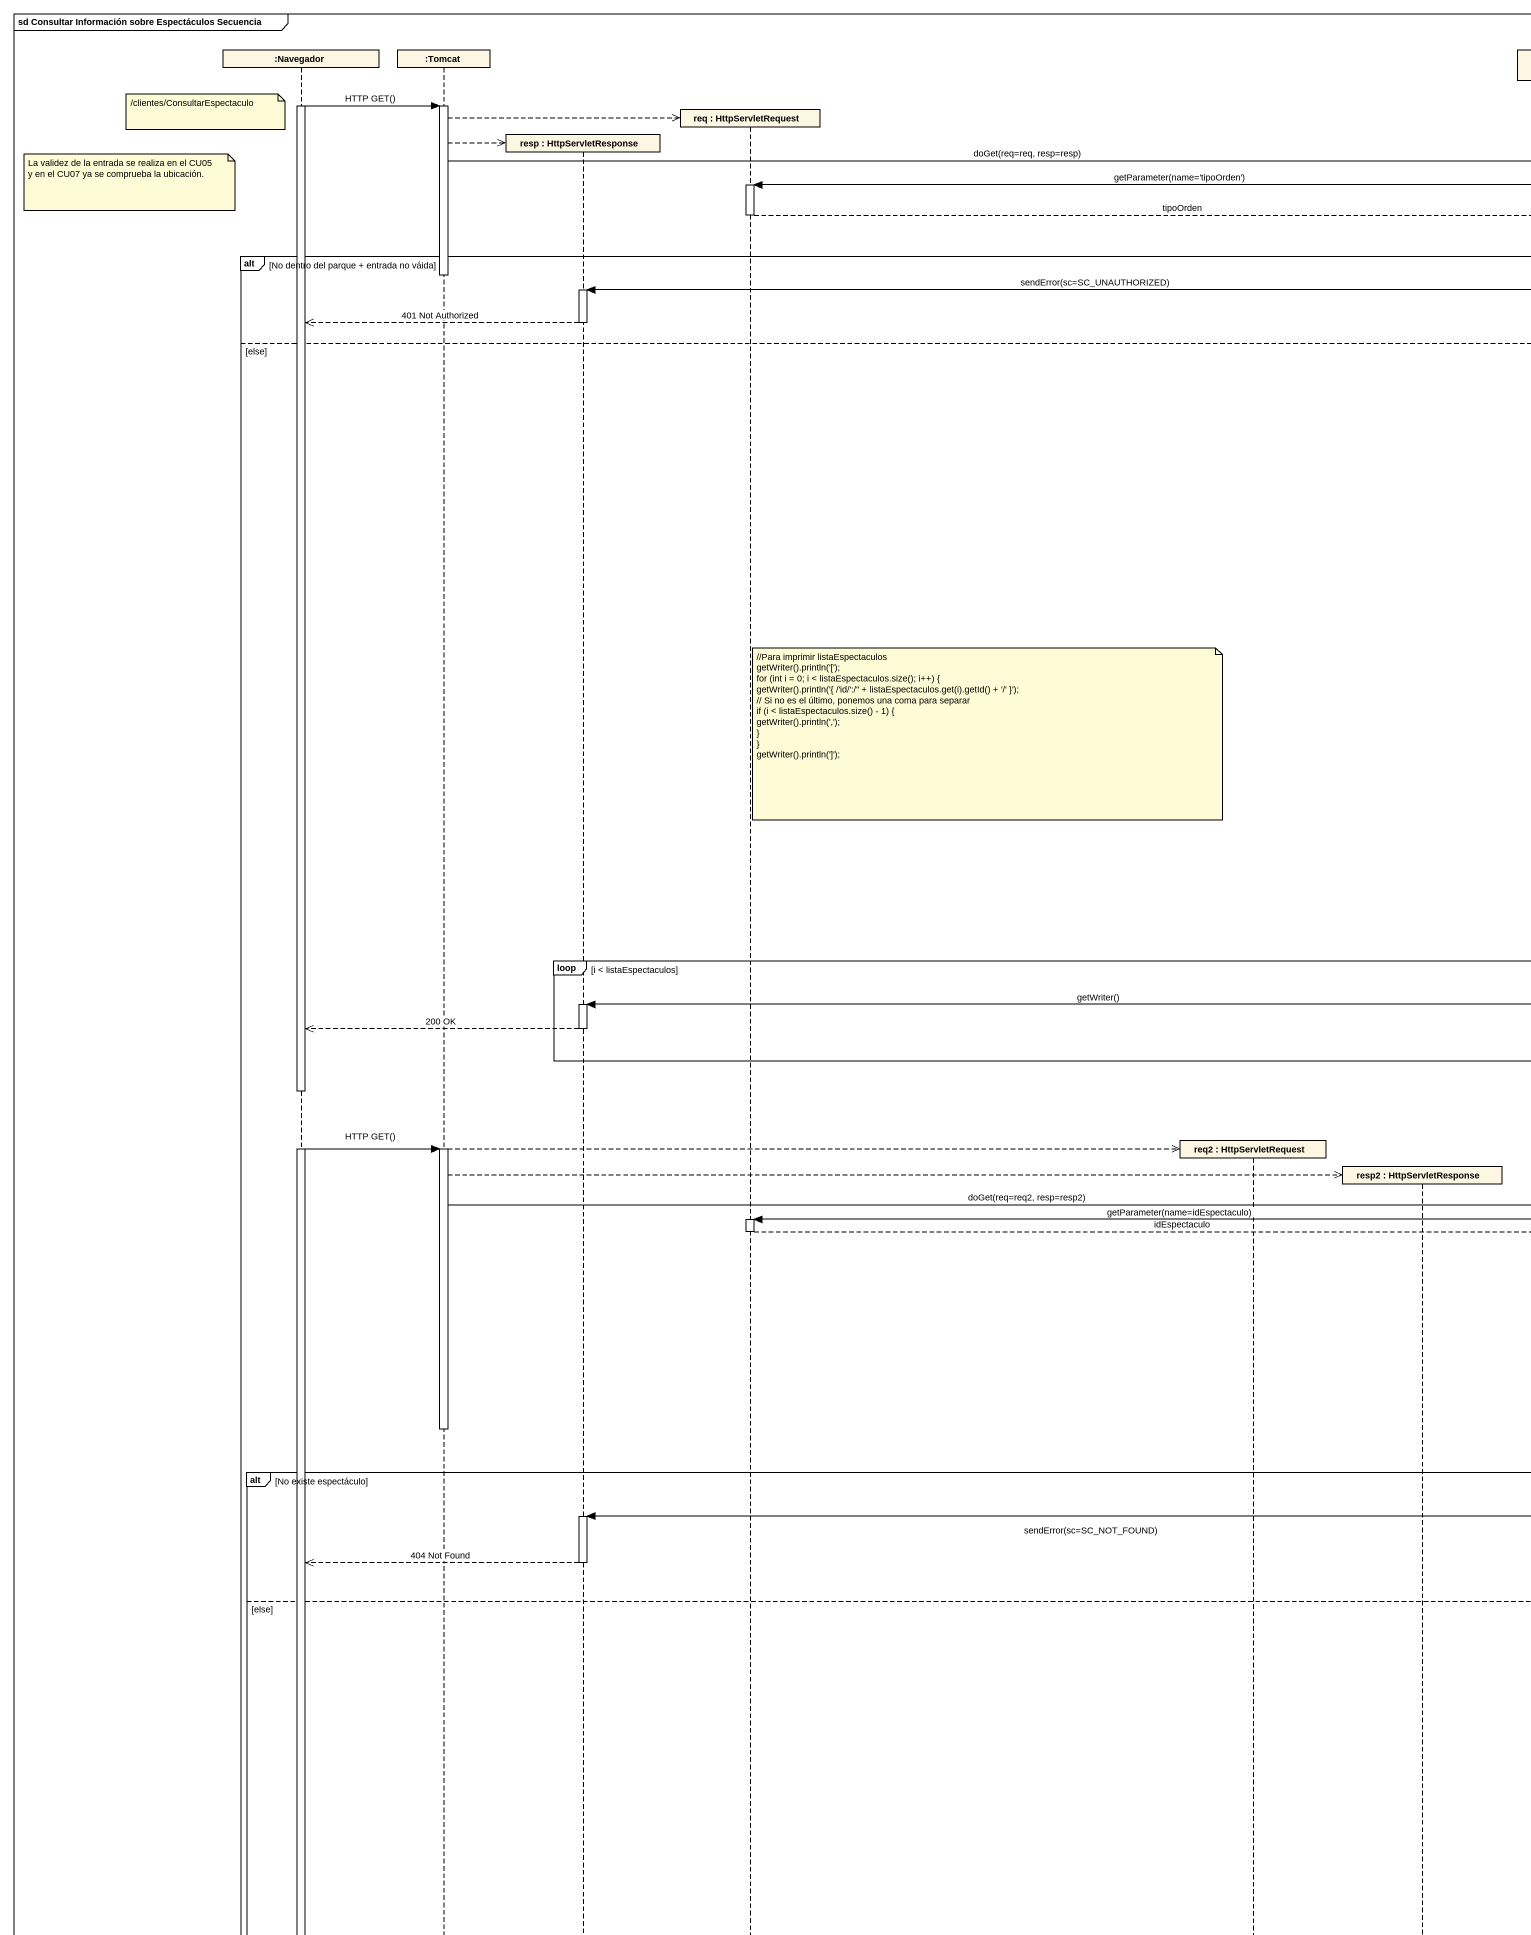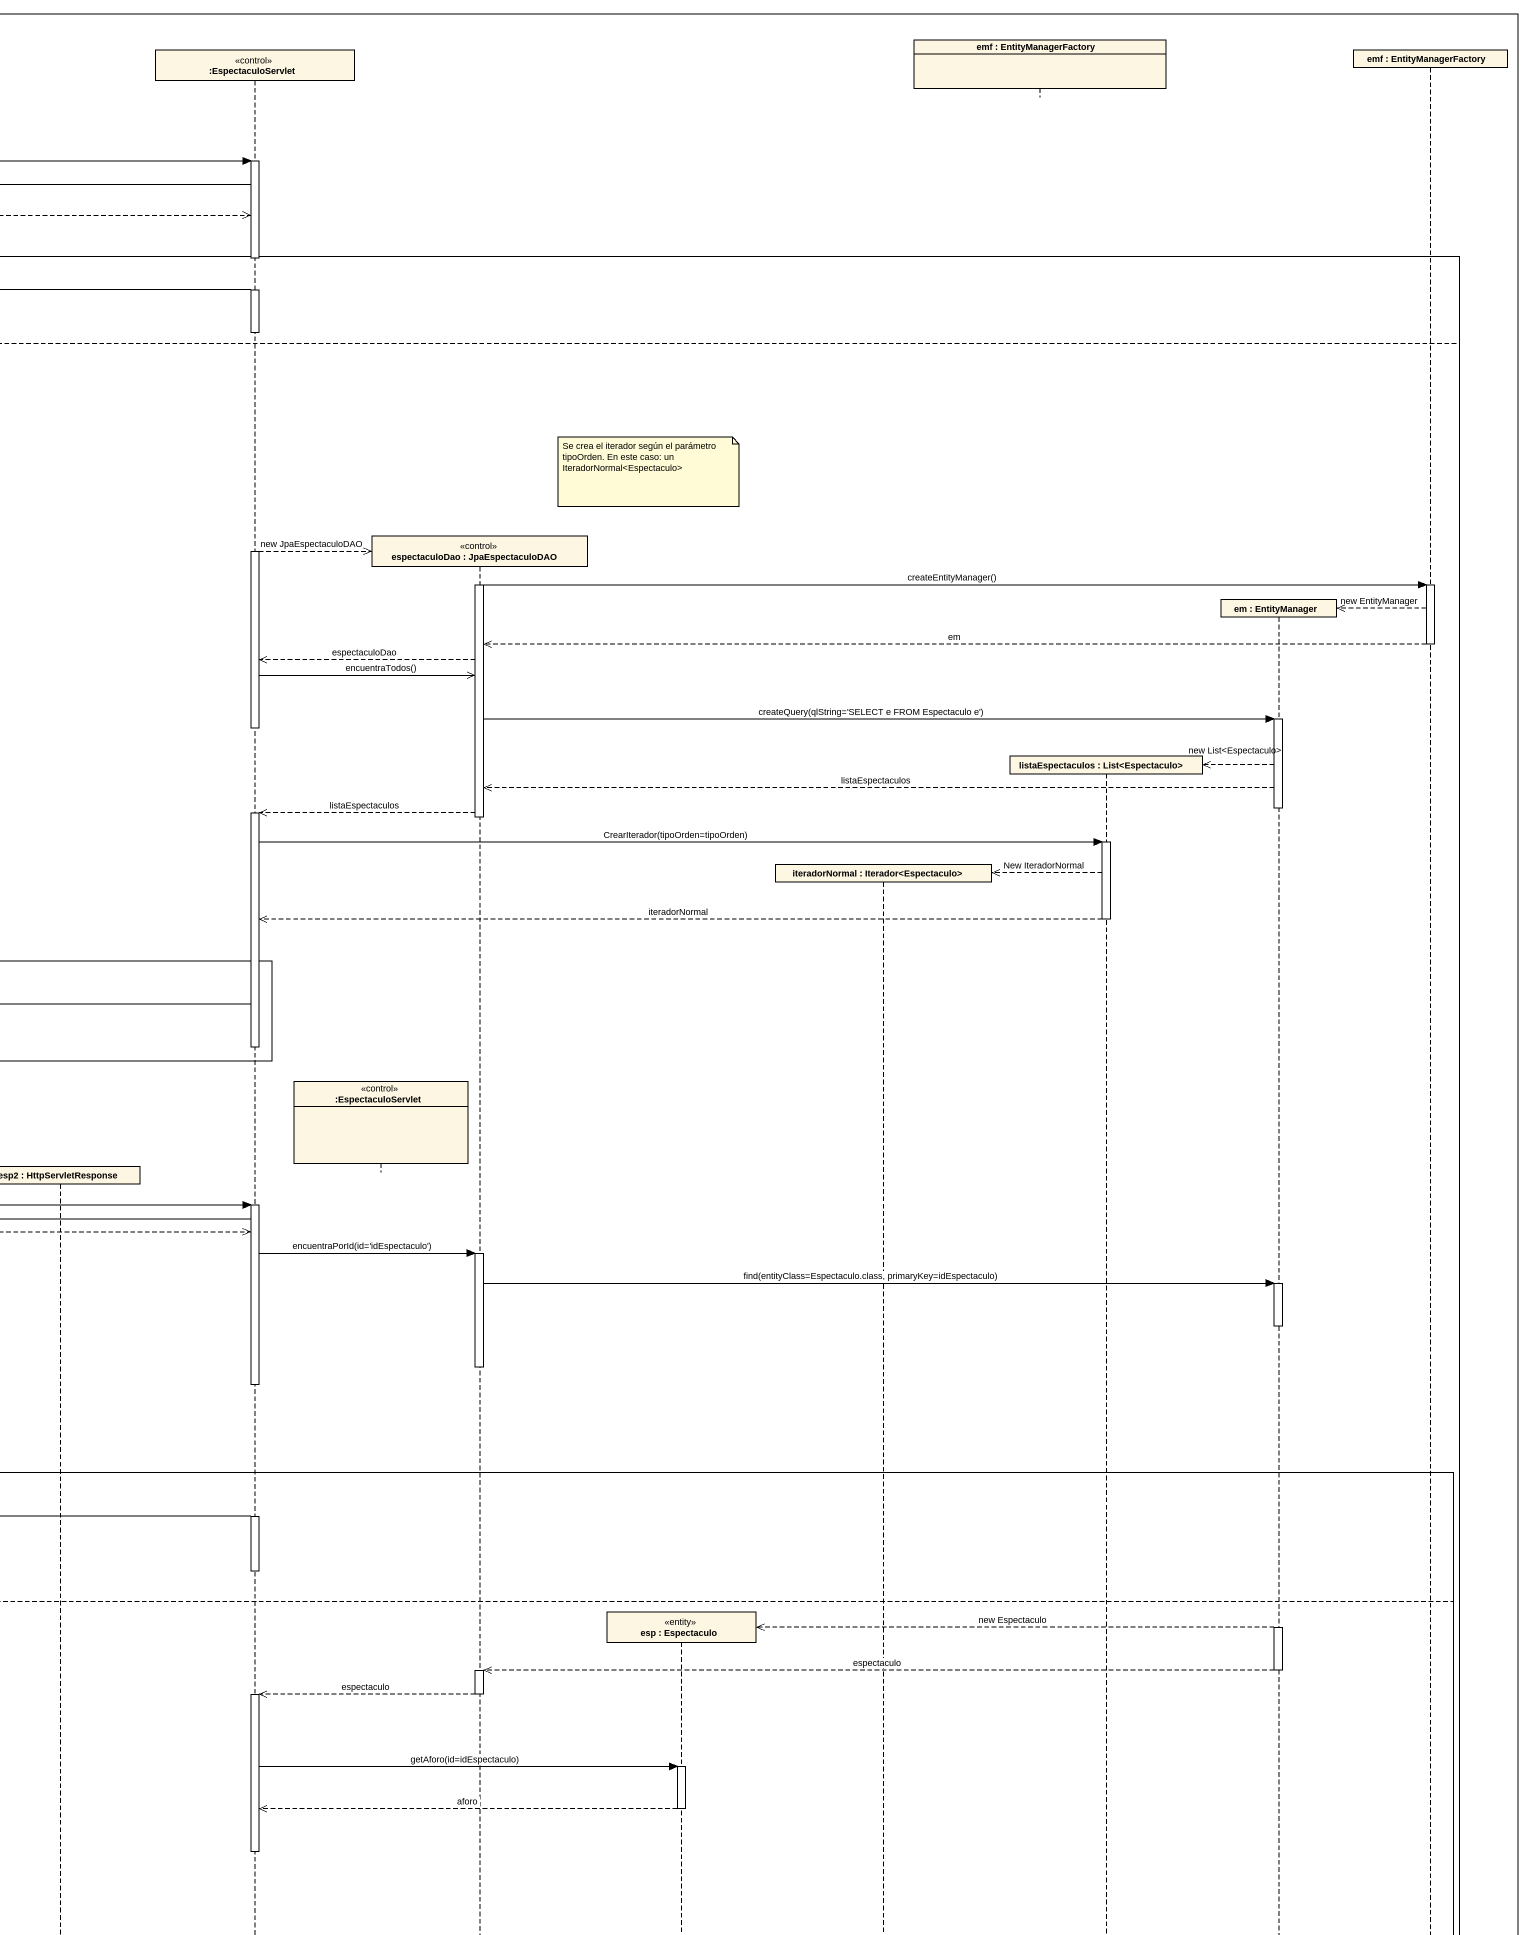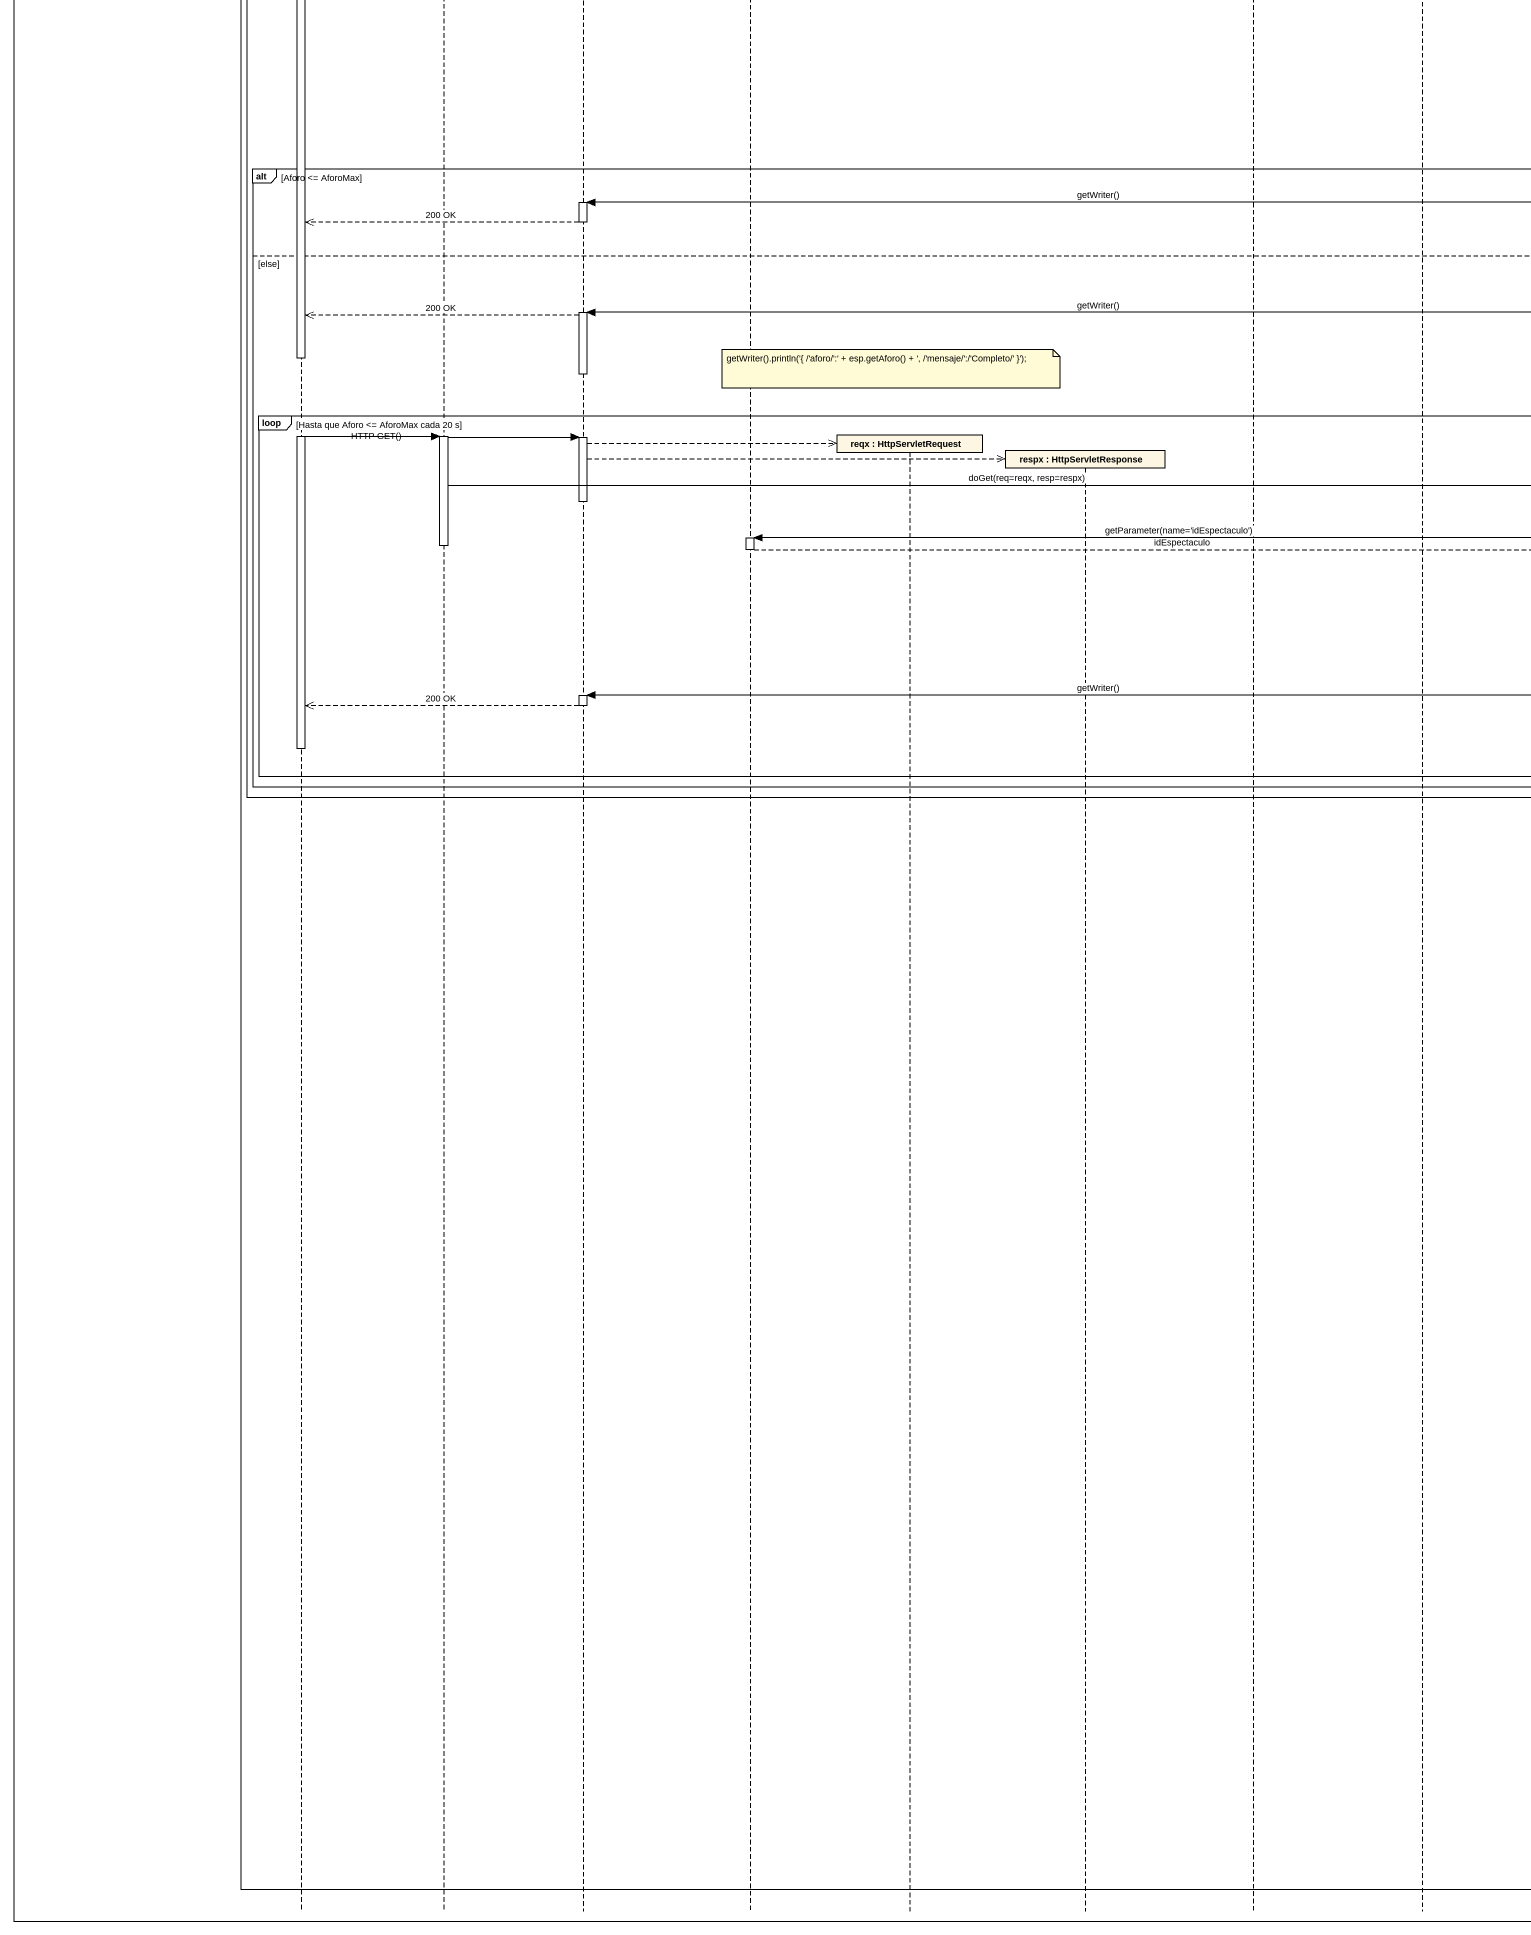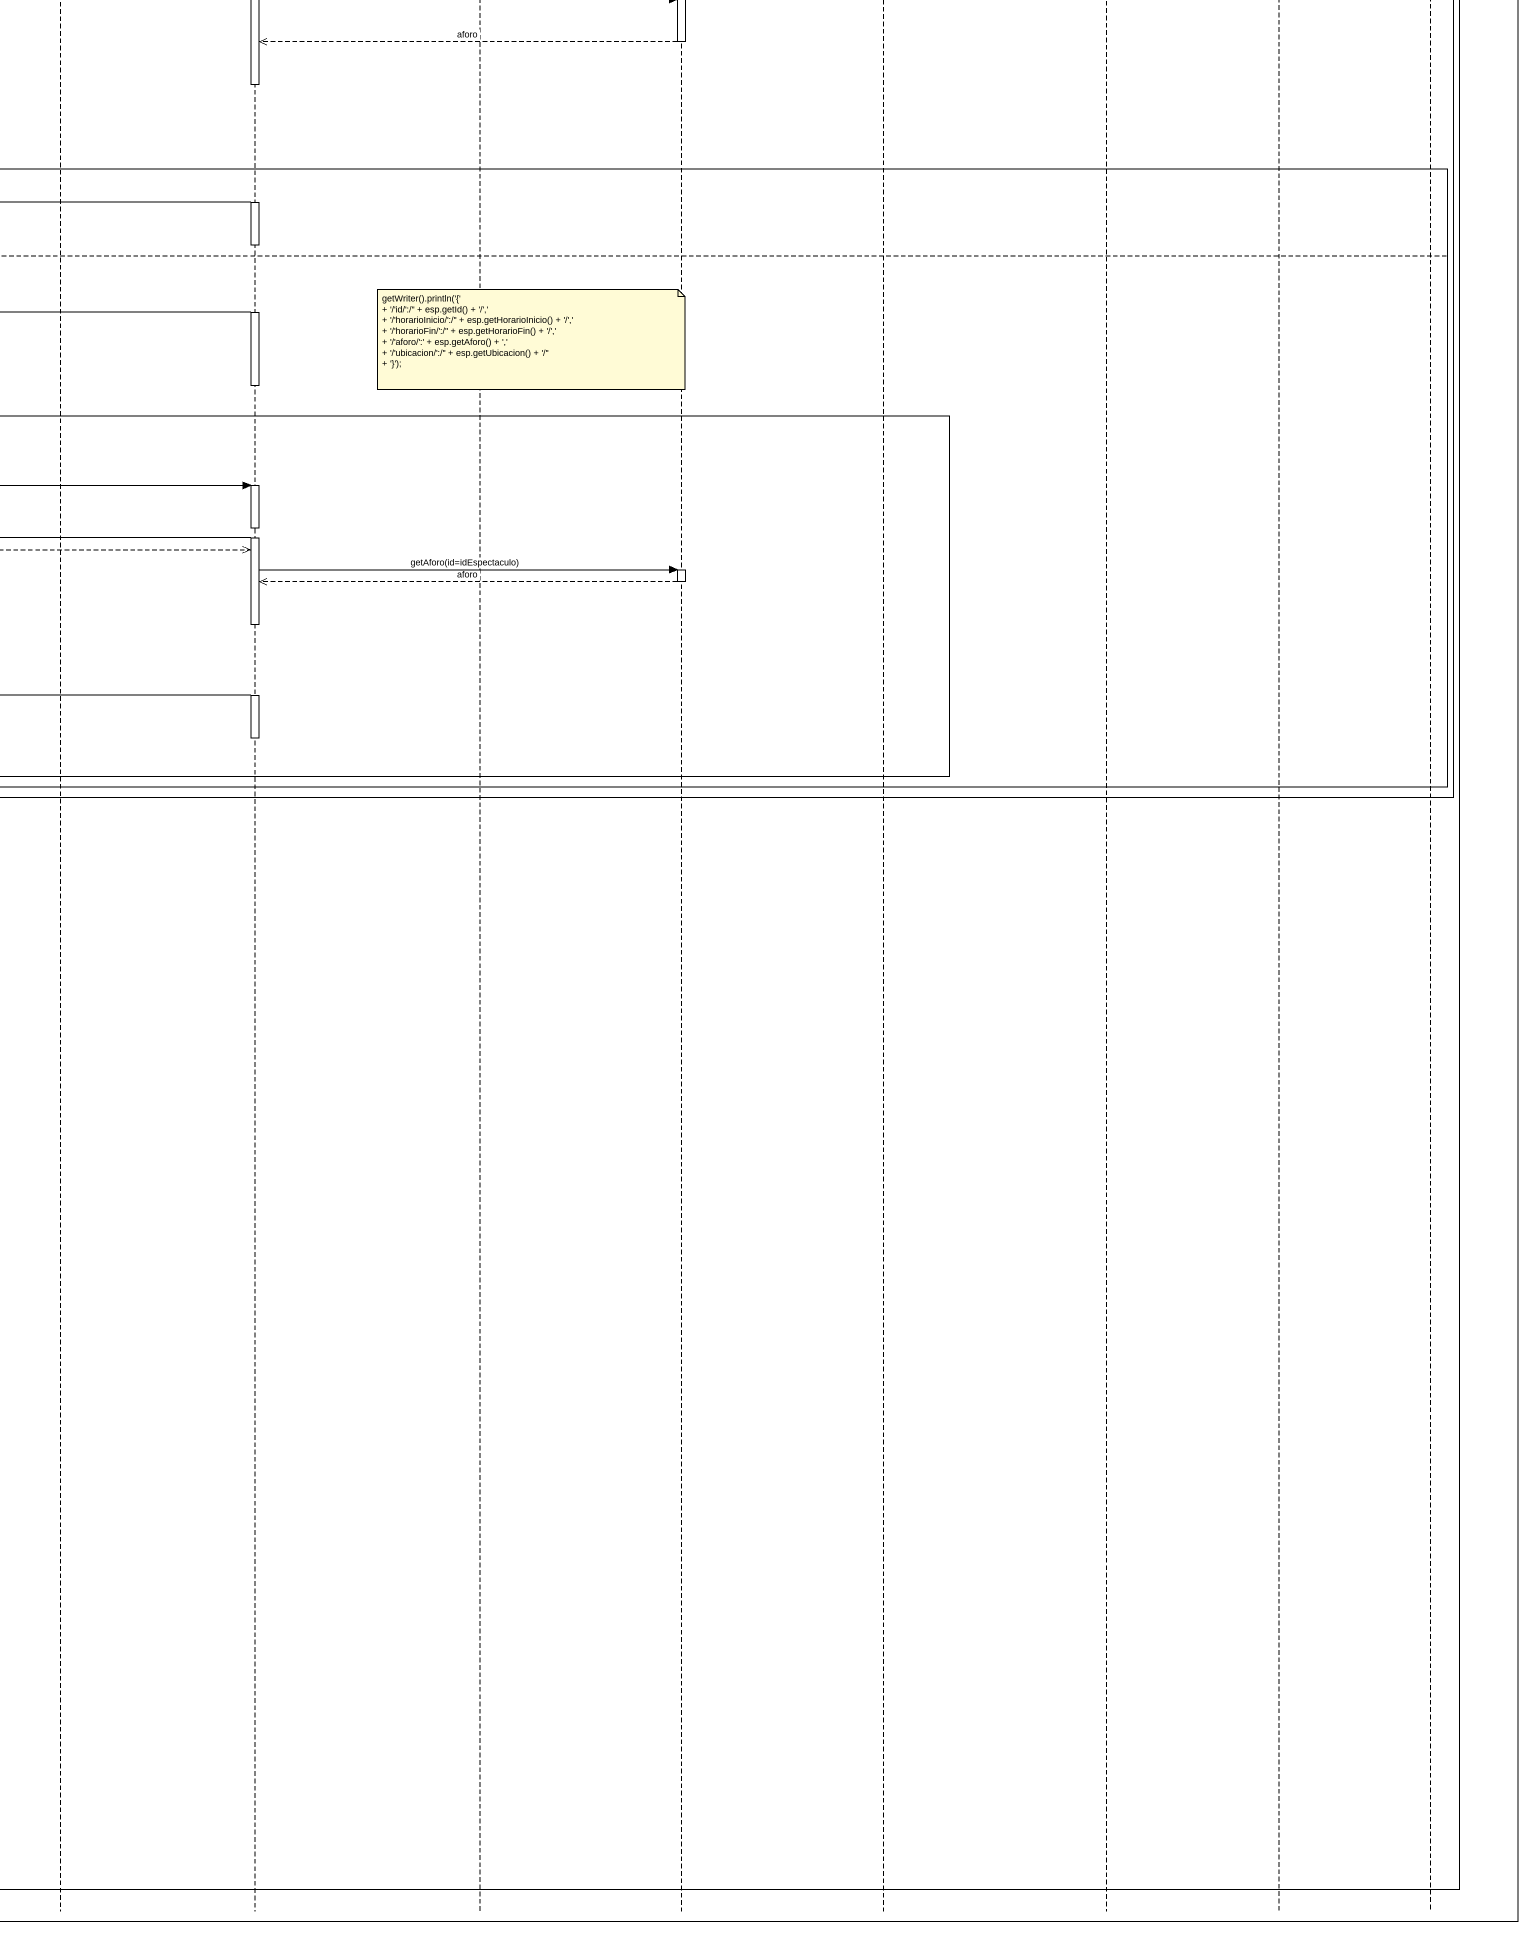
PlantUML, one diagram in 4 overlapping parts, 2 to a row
@startuml
mainframe sd Consultar Información sobre Espectáculos Secuencia
hide footbox
participant ":Navegador" as Navegador
participant ":Tomcat" as Tomcat
participant "resp : HttpServletResponse" as resp
participant "req : HttpServletRequest" as req
participant "reqx : HttpServletRequest" as reqx
participant "respx : HttpServletResponse" as respx
participant "req2 : HttpServletRequest" as req2
participant "resp2 : HttpServletResponse" as resp2
participant ":EspectaculoServlet" as EspectaculoServlet <<control>>
participant ":EspectaculoServlet" as EspectaculoServlet_2 <<control>>
participant "espectaculoDao : JpaEspectaculoDAO" as espectaculoDao <<control>>
participant "esp : Espectaculo" as esp <<entity>>
participant "iteradorNormal : Iterador<Espectaculo>" as iteradorNormal
participant "emf : EntityManagerFactory" as emf
participant "listaEspectaculos : List<Espectaculo>" as listaEspectaculos
participant "em : EntityManager" as em
participant "emf : EntityManagerFactory" as emf_2

activate Navegador
Navegador -> Tomcat : HTTP GET()
activate Tomcat
note left of Navegador : /clientes/ConsultarEspectaculo
Tomcat -->> req **
Tomcat -->> resp **
Tomcat -> EspectaculoServlet : doGet(req=req, resp=resp)
activate EspectaculoServlet
note left of Navegador : La validez de la entrada se realiza en el CU05 y en el CU07 ya se comprueba la ubicación.
EspectaculoServlet -> req : getParameter(name='tipoOrden')
activate req
req -->> EspectaculoServlet : tipoOrden
deactivate req
alt No dentro del parque + entrada no váida
  deactivate Tomcat
  EspectaculoServlet -> resp : sendError(sc=SC_UNAUTHORIZED)
  activate resp
  resp -->> Navegador : 401 Not Authorized
  deactivate resp
else else
  note over esp : Se crea el iterador según el parámetro tipoOrden. En este caso: un IteradorNormal<Espectaculo>
  EspectaculoServlet -->> espectaculoDao ** : new JpaEspectaculoDAO
  activate espectaculoDao
  espectaculoDao -> emf_2 : createEntityManager()
  activate emf_2
  emf_2 -->> em ** : new EntityManager
  emf_2 -->> espectaculoDao : em
  deactivate emf_2
  espectaculoDao -->> EspectaculoServlet : espectaculoDao
  EspectaculoServlet ->> espectaculoDao : encuentraTodos()
  espectaculoDao -> em : createQuery(qlString='SELECT e FROM Espectaculo e')
  activate em
  deactivate EspectaculoServlet
  note over reqx
    //Para imprimir listaEspectaculos
    getWriter().println('[');
    for (int i = 0; i < listaEspectaculos.size(); i++) {
    getWriter().println('{ /'id/':/'' + listaEspectaculos.get(i).getId() + '/' }');
    // Si no es el último, ponemos una coma para separar
    if (i < listaEspectaculos.size() - 1) {
    getWriter().println(',');
    ~}
    ~}
    getWriter().println(']');
  end note
  em -->> listaEspectaculos ** : new List<Espectaculo>
  em -->> espectaculoDao : listaEspectaculos
  deactivate em
  espectaculoDao -->> EspectaculoServlet : listaEspectaculos
  activate EspectaculoServlet
  deactivate espectaculoDao
  EspectaculoServlet -> listaEspectaculos : CrearIterador(tipoOrden=tipoOrden)
  activate listaEspectaculos
  listaEspectaculos -->> iteradorNormal ** : New IteradorNormal
  listaEspectaculos -->> EspectaculoServlet : iteradorNormal
  deactivate listaEspectaculos
  loop i < listaEspectaculos
    EspectaculoServlet -> resp : getWriter()
    activate resp
    resp -->> Navegador : 200 OK
    deactivate resp
    deactivate EspectaculoServlet
  end
  Navegador -> Tomcat : HTTP GET()
  Tomcat -->> req2 **
  activate Tomcat
  Tomcat -->> resp2 **
  Tomcat -> EspectaculoServlet : doGet(req=req2, resp=resp2)
  activate EspectaculoServlet
  EspectaculoServlet -> req : getParameter(name=idEspectaculo)
  activate req
  req -->> EspectaculoServlet : idEspectaculo
  deactivate req
  EspectaculoServlet -> espectaculoDao : encuentraPorId(id='idEspectaculo')
  activate espectaculoDao
  espectaculoDao -> em : find(entityClass=Espectaculo.class, primaryKey=idEspectaculo)
  activate em
  deactivate em
  deactivate espectaculoDao
  deactivate Tomcat
  alt No existe espectáculo
    EspectaculoServlet -> resp : sendError(sc=SC_NOT_FOUND)
    activate resp
    resp -->> Navegador : 404 Not Found
    deactivate resp
    deactivate EspectaculoServlet
  else else
    activate em
    em -->> esp ** : new Espectaculo
    em -->> espectaculoDao : espectaculo
    deactivate em
    activate espectaculoDao
    espectaculoDao -->> EspectaculoServlet : espectaculo
    deactivate espectaculoDao
    activate EspectaculoServlet
    EspectaculoServlet -> esp : getAforo(id=idEspectaculo)
    activate esp
    esp -->> EspectaculoServlet : aforo
    deactivate esp
    alt Aforo <= AforoMax
      EspectaculoServlet -> resp : getWriter()
      activate resp
      resp -->> Navegador : 200 OK
      deactivate resp
    else else
      EspectaculoServlet -> resp : getWriter()
      activate resp
      resp -->> Navegador : 200 OK
      note over espectaculoDao
        getWriter().println('{'
        + '/'id/':/'' + esp.getId() + '/','
        + '/'horarioInicio/':/'' + esp.getHorarioInicio() + '/','
        + '/'horarioFin/':/'' + esp.getHorarioFin() + '/','
        + '/'aforo/':' + esp.getAforo() + ','
        + '/'ubicacion/':/'' + esp.getUbicacion() + '/''
        + '}');
      end note
      note over reqx : getWriter().println('{ /'aforo/':' + esp.getAforo() + ', /'mensaje/':/'Completo/' }');
      deactivate resp
      deactivate EspectaculoServlet
      loop Hasta que Aforo <= AforoMax cada 20 s
        Navegador -> Tomcat : HTTP GET()
        activate Tomcat
        Tomcat -> resp
        activate resp
        resp -->> reqx **
        resp -->> respx **
        Tomcat -> EspectaculoServlet : doGet(req=reqx, resp=respx)
        activate EspectaculoServlet
        deactivate resp
        EspectaculoServlet -> req : getParameter(name='idEspectaculo')
        activate req
        deactivate Tomcat
        req -->> EspectaculoServlet : idEspectaculo
        deactivate req
        EspectaculoServlet -> esp : getAforo(id=idEspectaculo)
        activate esp
        esp -->> EspectaculoServlet : aforo
        deactivate esp
        EspectaculoServlet -> resp : getWriter()
        activate resp
        resp -->> Navegador : 200 OK
        deactivate resp
        deactivate EspectaculoServlet
        deactivate Navegador
      end
    end
  end
end
@enduml
